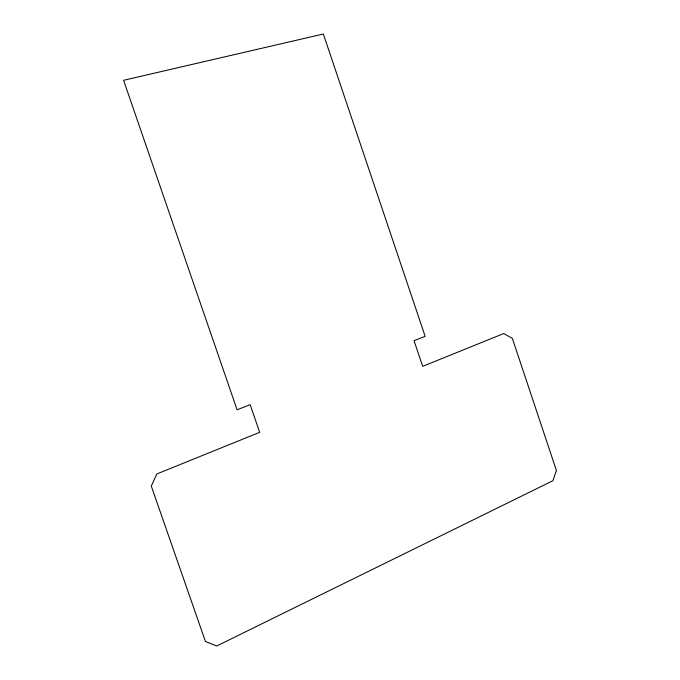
<?xml version="1.0" encoding="UTF-8"?>
<svg xmlns="http://www.w3.org/2000/svg" width="680" height="680" viewBox="0 0 680 680"><rect width="100%" height="100%" fill="white"/><g stroke="black" fill="none" stroke-linecap="round" stroke-linejoin="round"><path stroke-width="1.02" d="M556.41 470.492L552.899 480.717L216.699 646L205.445 641.478L151.292 486.106L156.791 473.969L259.683 432.327L250.172 404.685L237.09 409.793L123.59 80.299L323.34 34L425.144 336.328L414.035 340.671L422.697 366.341L503.761 333.523L512.354 338.419L556.41 470.492"/></g></svg>
